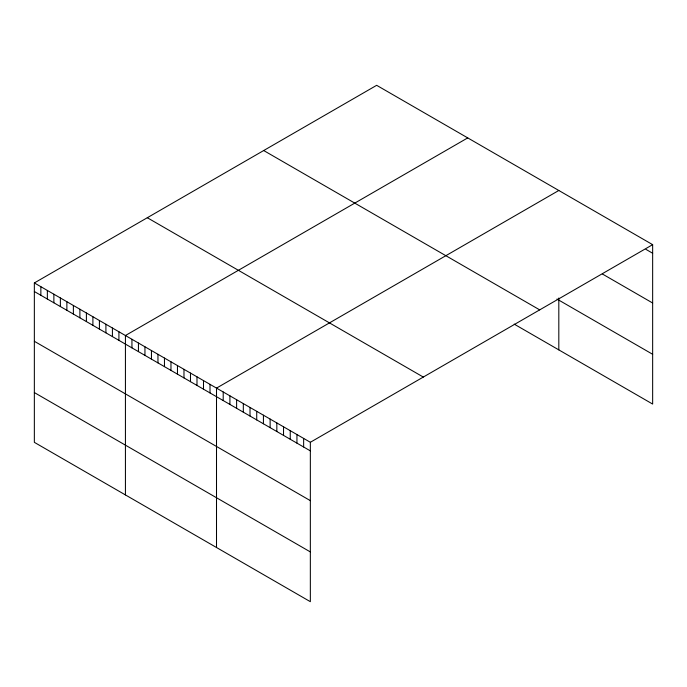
<?xml version="1.0" encoding="UTF-8"?>
<svg xmlns="http://www.w3.org/2000/svg" width="687" height="687" viewBox="0 0 687 687"><rect width="100%" height="100%" fill="white"/><g stroke="black" fill="none" stroke-linecap="round" stroke-linejoin="round"><path stroke-width="1.03" d="M34.35 282.941L310.344 442.282L310.344 601.683L34.35 442.342L34.35 282.941L376.656 85.317L652.65 244.658L652.65 404.059L514.202 324.127M467.735 137.898L125.429 335.522L125.429 494.923M558.814 190.479L216.508 388.112L216.508 547.513M310.344 442.282L652.65 244.658M645.943 249.372L652.65 253.245M602.379 273.984L652.65 303.01M556.951 299.043L652.65 354.286M263.696 150.53L539.69 309.871M147.31 217.727L423.304 377.069M34.35 291.528L310.344 450.87M34.35 341.293L310.344 500.643M34.35 392.569L310.344 551.919M558.814 298.021L558.814 349.881M303.645 438.418L303.645 446.997M296.939 434.545L296.939 443.132M290.24 430.672L290.24 439.259M283.533 426.807L283.533 435.386M276.835 422.934L276.835 431.522M270.128 419.07L270.128 427.649M263.43 415.197L263.43 423.785M256.723 411.324L256.723 419.912M250.016 407.46L250.016 416.039M243.318 403.587L243.318 412.174M236.611 399.714L236.611 408.301M229.913 395.849L229.913 404.428M223.206 391.976L223.206 400.564M209.999 384.351L209.999 392.938M203.498 380.598L203.498 389.177M196.989 376.837L196.989 385.424M190.488 373.084L190.488 381.671M183.979 369.331L183.979 377.91M177.469 365.57L177.469 374.157M170.969 361.817L170.969 370.405M164.459 358.056L164.459 366.643M157.958 354.303L157.958 362.891M151.449 350.55L151.449 359.129M144.948 346.789L144.948 355.377M138.439 343.036L138.439 351.624M131.938 339.284L131.938 347.862M118.92 331.769L118.92 340.357M112.419 328.008L112.419 336.596M105.91 324.255L105.91 332.843M99.409 320.503L99.409 329.082M92.9 316.741L92.9 325.329M86.399 312.989L86.399 321.576M79.89 309.236L79.89 317.815M73.38 305.475L73.38 314.062M66.879 301.722L66.879 310.309M60.37 297.96L60.37 306.548M53.869 294.208L53.869 302.795M47.36 290.455L47.36 299.034M40.859 286.694L40.859 295.281"/></g></svg>
